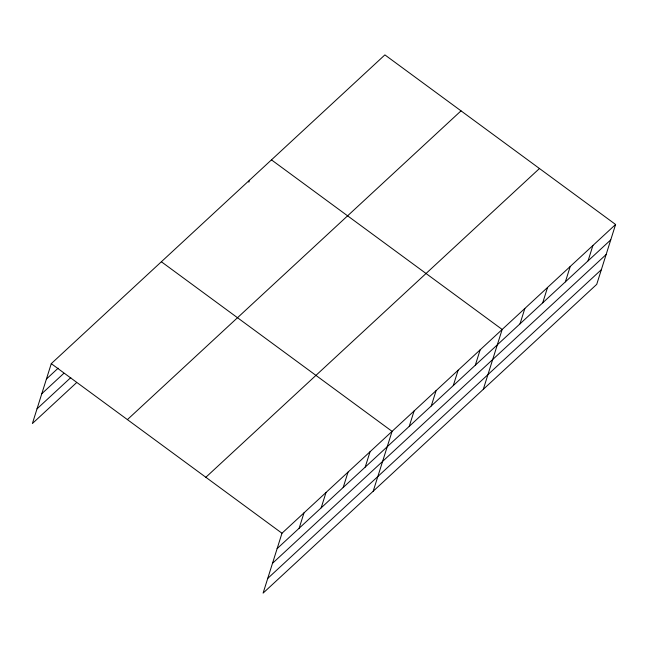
<?xml version="1.0" encoding="UTF-8"?>
<svg xmlns="http://www.w3.org/2000/svg" width="648" height="648" viewBox="0 0 648 648"><rect width="100%" height="100%" fill="white"/><g stroke="black" fill="none" stroke-linecap="round" stroke-linejoin="round"><path stroke-width="0.97" d="M615.6 224.483L281.977 533.239L263.104 593.106L596.727 284.351L615.6 224.483L384.896 54.894L51.273 363.649L32.4 423.517L76.44 382.766M248.84 182.169L249.448 180.249M299.149 528.25L303.993 512.86M321.165 507.87L326.017 492.488M343.181 487.49L348.033 472.109M365.205 467.111L370.057 451.729M373.199 491.216L392.072 431.349L161.368 261.76M409.244 426.352L414.088 410.97M431.26 405.98L436.112 390.59M453.276 385.601L458.128 370.219M475.3 365.221L480.152 349.839M483.295 389.327L502.168 329.459L271.471 159.87M520.004 323.846L524.856 308.464M542.692 302.851L547.544 287.469M565.38 281.856L570.224 266.474M588.06 260.861L592.912 245.479M46.429 379.031L58.166 368.169M41.796 393.717L63.82 373.337M37.025 408.839L70.794 377.59M127.405 419.612L461.028 110.857M205.845 477.276L539.468 168.512M277.125 548.621L610.748 239.865M272.5 563.306L606.123 254.543M267.729 578.429L601.352 269.665M51.273 363.649L281.977 533.239"/></g></svg>
